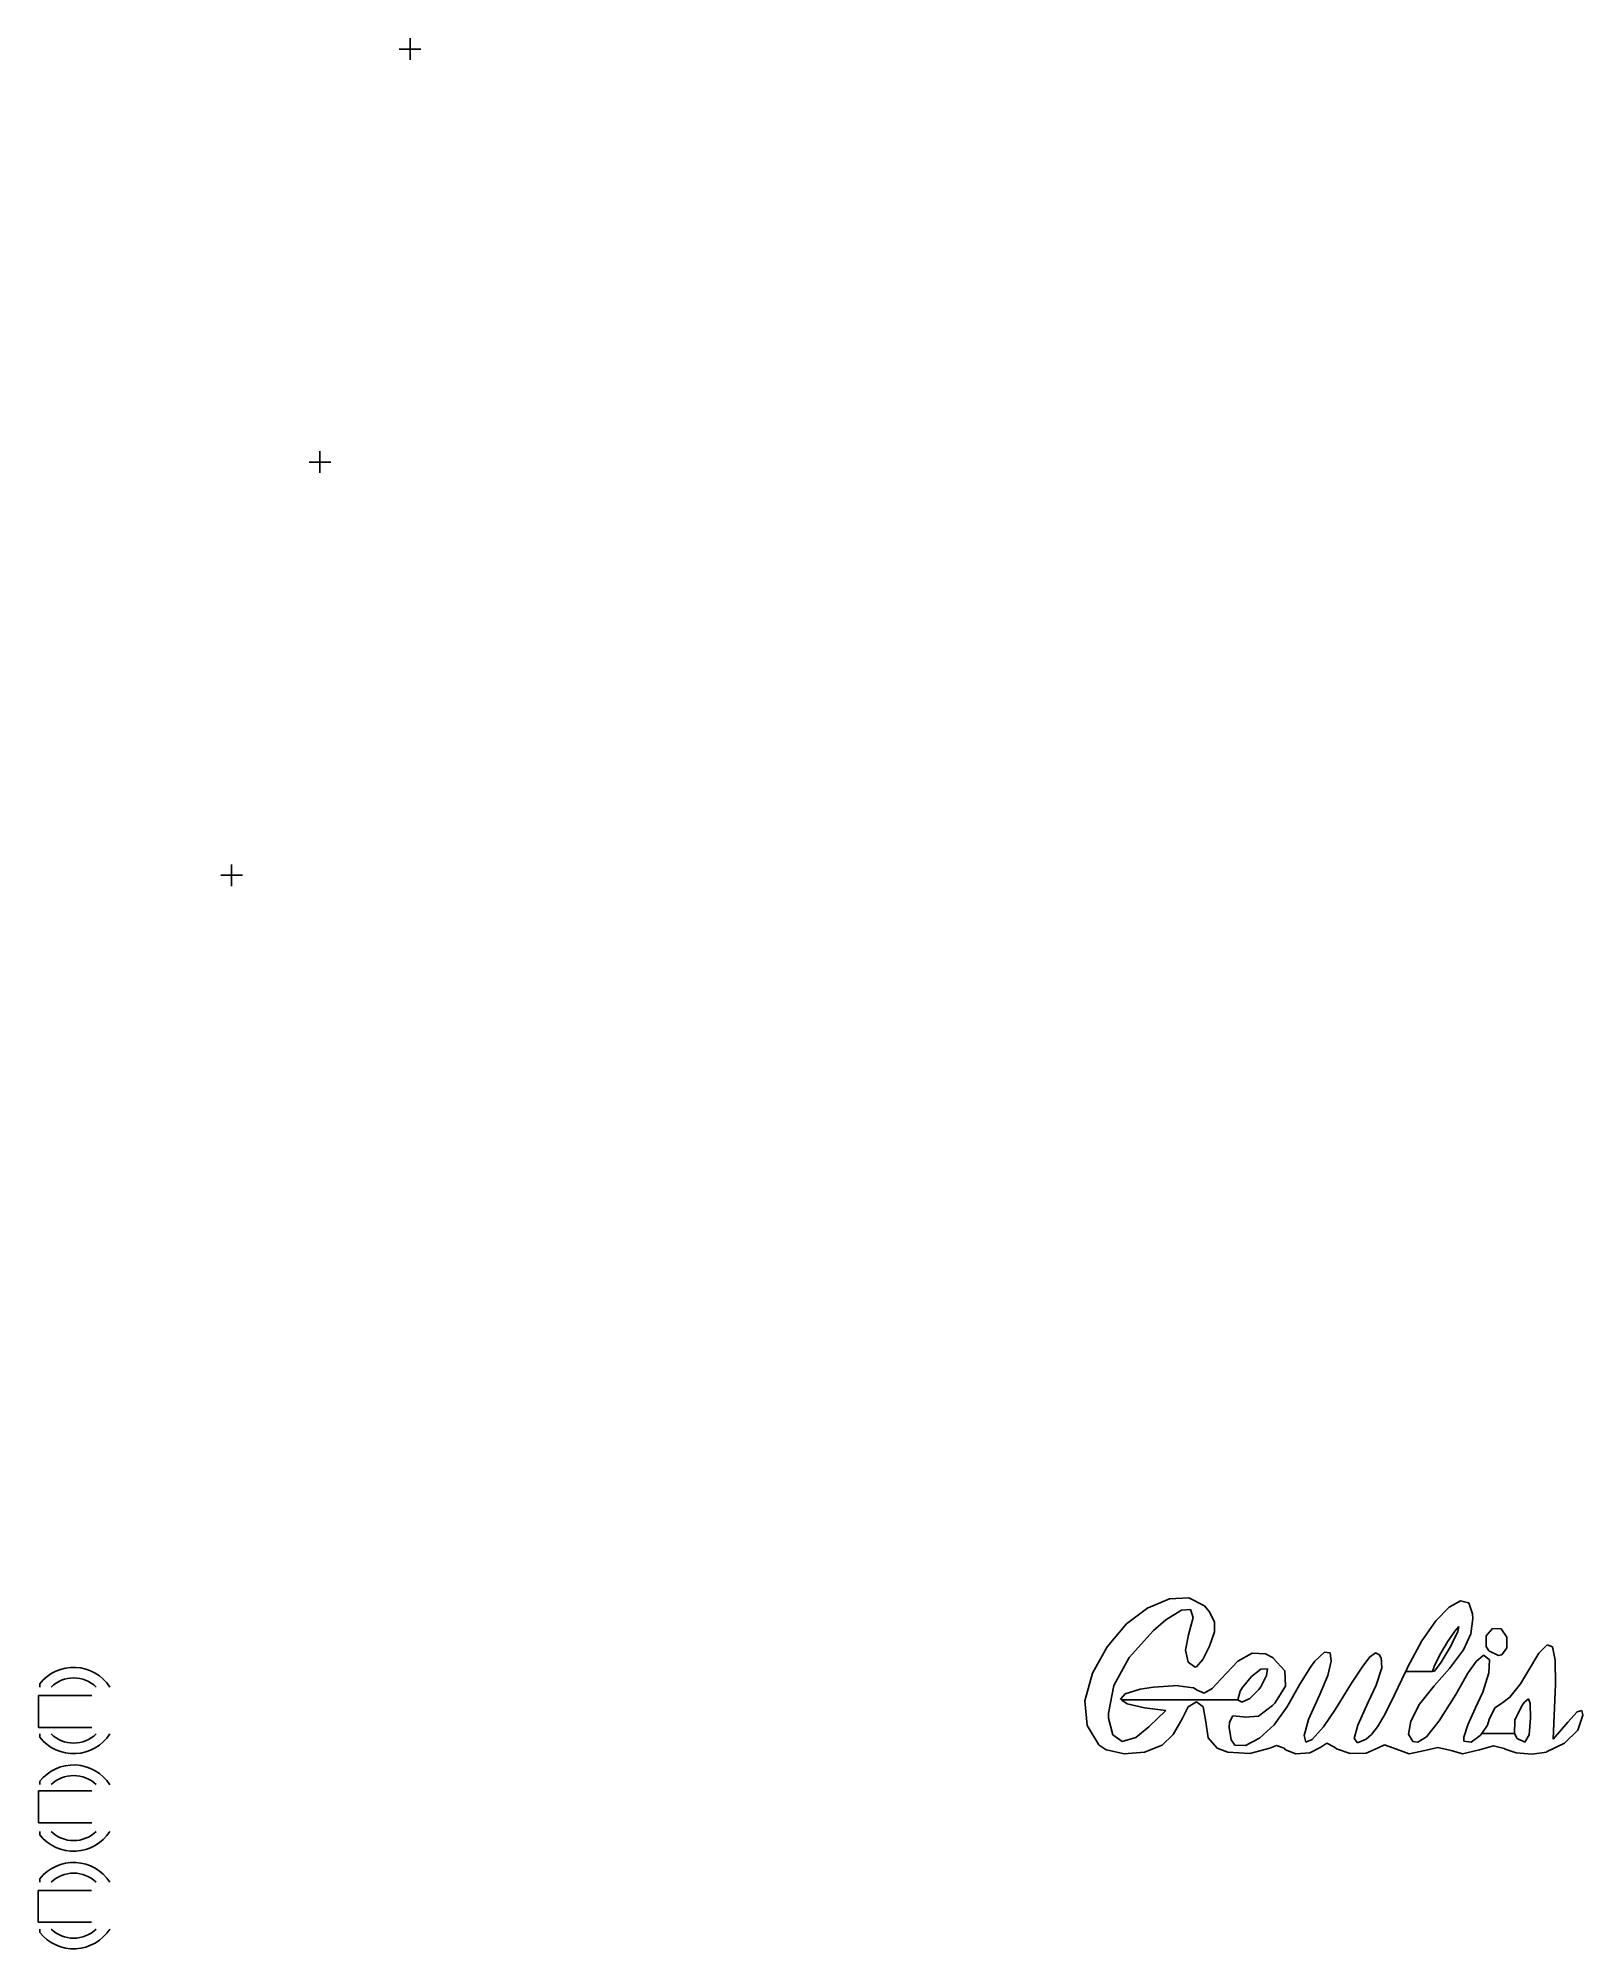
# Model space of a CAD drawing. Extents: x 25 to 198, y 32 to 136.
# Drawn here: x 25.2 to 96.4, y 32 to 120.1 of the extents above.
import ezdxf

# ---------------------------------------------------------------- set-up
doc = ezdxf.new("R2010")
doc.units = 0
doc.layers.add('BLACK', color=7, linetype='CONTINUOUS')

msp = doc.modelspace()

# ---------------------------------------------------------------- linework, layer by layer
at = {"layer": 'BLACK', "linetype": 'CONTINUOUS'}
for p, q in [((42.3265, 119.087), (42.3265, 120.087)), ((41.8265, 119.587), (42.8265, 119.587)), ((37.6665, 100.537), (38.6665, 100.537)), ((38.1665, 100.037), (38.1665, 101.037)), ((34.0965, 80.9874), (34.0965, 81.9874)), ((33.5965, 81.4874), (34.5965, 81.4874)), ((75.3614, 46.9547), (76.3466, 47.7049)), ((76.3466, 47.7049), (76.3472, 47.7052)), ((76.3472, 47.7052), (76.3477, 47.7056)), ((76.3477, 47.7056), (77.3309, 48.1165)), ((77.8857, 47.5859), (77.1734, 47.139)), ((77.3309, 48.1165), (77.3318, 48.1167)), ((77.3318, 48.1167), (77.3326, 48.1169)), ((77.3326, 48.1169), (78.2264, 48.1579)), ((78.3071, 47.6189), (77.8857, 47.5859)), ((78.2264, 48.1579), (78.2267, 48.1578)), ((78.2267, 48.1578), (78.2269, 48.1579)), ((78.2269, 48.1579), (78.2276, 48.1577)), ((78.2276, 48.1577), (78.2283, 48.1576)), ((78.2283, 48.1576), (78.2285, 48.1574)), ((78.2285, 48.1574), (78.2288, 48.1574)), ((78.2288, 48.1574), (78.9456, 47.7979)), ((78.4252, 47.2456), (78.3071, 47.6189)), ((78.9456, 47.7979), (78.9456, 47.7978)), ((78.9456, 47.7978), (78.9457, 47.7978)), ((78.9457, 47.7978), (78.9464, 47.7972)), ((78.9464, 47.7972), (78.9471, 47.7967)), ((78.9471, 47.7967), (78.9472, 47.7966)), ((78.9472, 47.7966), (78.9472, 47.7966)), ((78.9472, 47.7966), (79.1634, 47.5359)), ((89.6195, 47.1048), (90.2294, 47.7349)), ((90.2294, 47.7349), (90.23, 47.7353)), ((90.23, 47.7353), (90.2306, 47.7358)), ((90.2306, 47.7358), (90.7489, 48.0241)), ((90.7489, 48.0241), (90.7497, 48.0244)), ((90.7497, 48.0244), (90.7506, 48.0247)), ((90.7506, 48.0247), (90.7507, 48.0247)), ((90.7507, 48.0247), (90.7508, 48.0247)), ((90.7508, 48.0247), (90.7517, 48.0247)), ((90.7517, 48.0247), (90.7525, 48.0246)), ((90.7525, 48.0246), (91.128, 47.9326)), ((91.128, 47.9326), (91.1284, 47.9324)), ((91.1284, 47.9324), (91.1289, 47.9323)), ((91.1289, 47.9323), (91.1293, 47.932)), ((91.1293, 47.932), (91.1297, 47.9318)), ((91.1297, 47.9318), (91.1301, 47.9314)), ((91.1301, 47.9314), (91.1305, 47.9311)), ((91.1305, 47.9311), (91.1307, 47.9307)), ((91.1307, 47.9307), (91.1311, 47.9304)), ((91.1311, 47.9304), (91.1312, 47.9299)), ((91.1312, 47.9299), (91.1315, 47.9295)), ((91.1315, 47.9295), (91.3126, 47.4186)), ((74.4609, 45.8949), (75.3606, 46.9539)), ((75.3606, 46.9539), (75.3611, 46.9543)), ((75.3611, 46.9543), (75.3614, 46.9547)), ((77.1734, 47.139), (76.5965, 46.6531)), ((78.2185, 46.4591), (78.4252, 47.2456)), ((79.1634, 47.5359), (79.1637, 47.5354)), ((79.1637, 47.5354), (79.164, 47.535)), ((79.164, 47.535), (79.4185, 47.0497)), ((79.4185, 47.0497), (79.4186, 47.0495)), ((79.4186, 47.0495), (79.4187, 47.0493)), ((79.4187, 47.0493), (79.4189, 47.0486)), ((79.4189, 47.0486), (79.4191, 47.0478)), ((79.4191, 47.0478), (79.419, 47.0476)), ((79.419, 47.0476), (79.4191, 47.0474)), ((79.4191, 47.0474), (79.4207, 46.5881)), ((88.9691, 46.1708), (89.619, 47.1042)), ((89.619, 47.1042), (89.6193, 47.1044)), ((89.6193, 47.1044), (89.6195, 47.1048)), ((90.6808, 46.8307), (90.49, 46.6284)), ((90.6353, 46.6109), (90.6808, 46.8307)), ((91.3218, 47.206), (91.2245, 46.4995)), ((91.3126, 47.4186), (91.3127, 47.4178)), ((91.3127, 47.4178), (91.3129, 47.4171)), ((91.3129, 47.4171), (91.3218, 47.2069)), ((91.3218, 47.2069), (91.3218, 47.2064)), ((91.3218, 47.2064), (91.3218, 47.206)), ((91.9394, 46.4106), (92.2227, 46.7396)), ((92.2227, 46.7396), (92.2229, 46.7398)), ((92.2229, 46.7398), (92.2231, 46.74)), ((92.2231, 46.74), (92.2237, 46.7404)), ((92.2237, 46.7404), (92.2242, 46.7408)), ((92.2242, 46.7408), (92.2245, 46.7409)), ((92.2245, 46.7409), (92.2248, 46.741)), ((92.2248, 46.741), (92.2254, 46.7411)), ((92.2254, 46.7411), (92.2261, 46.7413)), ((92.2261, 46.7413), (92.2264, 46.7413)), ((92.2264, 46.7413), (92.2267, 46.7413)), ((92.2267, 46.7413), (92.6294, 46.7254)), ((92.6294, 46.7254), (92.6297, 46.7253)), ((92.6297, 46.7253), (92.63, 46.7253)), ((92.63, 46.7253), (92.6307, 46.7251)), ((92.6307, 46.7251), (92.6313, 46.7249)), ((92.6313, 46.7249), (92.6316, 46.7247)), ((92.6316, 46.7247), (92.6319, 46.7246)), ((92.6319, 46.7246), (92.633, 46.7239)), ((92.633, 46.7239), (92.6331, 46.7239)), ((92.6331, 46.7239), (92.6331, 46.7238)), ((92.6331, 46.7238), (92.6338, 46.7232)), ((92.6338, 46.7232), (92.6344, 46.7226)), ((92.6344, 46.7226), (92.6345, 46.7225)), ((92.6345, 46.7225), (92.6345, 46.7225)), ((92.6345, 46.7225), (92.8899, 46.3456)), ((73.7848, 44.6831), (74.4603, 45.8941)), ((74.4603, 45.8941), (74.4607, 45.8945)), ((74.4607, 45.8945), (74.4609, 45.8949)), ((76.5965, 46.6531), (75.4737, 45.4083)), ((78.0806, 45.7428), (78.2136, 46.4459)), ((78.2136, 46.4459), (78.2138, 46.4463)), ((78.2138, 46.4467), (78.2185, 46.4591)), ((78.2138, 46.4463), (78.2138, 46.4467)), ((79.1838, 45.9262), (78.8689, 45.3125)), ((79.1839, 45.9265), (79.1838, 45.9262)), ((79.1841, 45.9268), (79.1839, 45.9265)), ((79.4204, 46.5864), (79.1841, 45.9268)), ((79.4206, 46.5872), (79.4204, 46.5864)), ((79.4207, 46.5881), (79.4206, 46.5872)), ((88.3302, 44.9723), (88.9688, 46.1703)), ((88.9688, 46.1703), (88.969, 46.1705)), ((88.969, 46.1705), (88.9691, 46.1708)), ((90.1608, 46.1298), (89.8065, 45.5239)), ((89.8678, 45.1974), (90.3175, 45.9671)), ((90.49, 46.6284), (90.1608, 46.1298)), ((90.3175, 45.9671), (90.3932, 46.106)), ((90.3932, 46.106), (90.6353, 46.6109)), ((91.224, 46.4981), (90.8885, 45.7683)), ((91.2242, 46.4989), (91.224, 46.4981)), ((91.2245, 46.4995), (91.2242, 46.4989)), ((91.9364, 45.9211), (91.9382, 46.4074)), ((91.9365, 45.9207), (91.9364, 45.9211)), ((91.9364, 45.9203), (91.9365, 45.9207)), ((91.9366, 45.9198), (91.9364, 45.9203)), ((91.9367, 45.9192), (91.9366, 45.9198)), ((91.937, 45.9189), (91.9367, 45.9192)), ((91.9372, 45.9184), (91.937, 45.9189)), ((92.0657, 45.7165), (91.9372, 45.9184)), ((91.9382, 46.4074), (91.9384, 46.4082)), ((91.9384, 46.4082), (91.9385, 46.4089)), ((91.9385, 46.4089), (91.9386, 46.4091)), ((91.9386, 46.4093), (91.9391, 46.41)), ((91.9386, 46.4091), (91.9386, 46.4093)), ((91.9391, 46.41), (91.9394, 46.4106)), ((92.8896, 45.8612), (92.6582, 45.5324)), ((92.8898, 45.8617), (92.8896, 45.8612)), ((92.8901, 45.8622), (92.8898, 45.8617)), ((92.8899, 46.3456), (92.8901, 46.3452)), ((92.8901, 46.3452), (92.8904, 46.3447)), ((92.8902, 45.8626), (92.8901, 45.8622)), ((92.8904, 45.863), (92.8902, 45.8626)), ((92.8904, 46.3447), (92.8905, 46.3443)), ((92.8905, 45.8641), (92.8904, 45.8635)), ((92.8904, 45.8635), (92.8904, 45.863)), ((92.8905, 46.3443), (92.8907, 46.3438)), ((92.8908, 46.3428), (92.8905, 45.8641)), ((92.8907, 46.3438), (92.8907, 46.3433)), ((92.8907, 46.3433), (92.8908, 46.3428)), ((94.3683, 45.6049), (94.7461, 45.998)), ((94.7461, 45.998), (94.7462, 45.9981)), ((94.7461, 45.998), (94.7461, 45.998)), ((94.7462, 45.9981), (94.7469, 45.9986)), ((94.7469, 45.9986), (94.7477, 45.9991)), ((94.7477, 45.9991), (94.7477, 45.9991)), ((94.7477, 45.9991), (94.7478, 45.9991)), ((94.7478, 45.9991), (94.7487, 45.9993)), ((94.7487, 45.9993), (94.7496, 45.9995)), ((94.7496, 45.9995), (94.7497, 45.9995)), ((94.7497, 45.9995), (94.7497, 45.9995)), ((94.7497, 45.9995), (94.7506, 45.9993)), ((94.7506, 45.9993), (94.7515, 45.9992)), ((94.7515, 45.9992), (94.7516, 45.9991)), ((94.7516, 45.9991), (94.7516, 45.9991)), ((94.7516, 45.9991), (94.9931, 45.8974)), ((94.9931, 45.8974), (94.9935, 45.8971)), ((94.9935, 45.8971), (94.994, 45.8969)), ((94.994, 45.8969), (94.9943, 45.8965)), ((94.9943, 45.8965), (94.9948, 45.8963)), ((94.9948, 45.8963), (94.995, 45.8959)), ((94.995, 45.8959), (94.9954, 45.8955)), ((94.9954, 45.8955), (94.9956, 45.8951)), ((94.9956, 45.8951), (94.9958, 45.8946)), ((94.9958, 45.8946), (94.9959, 45.8942)), ((94.9959, 45.8942), (94.9961, 45.8937)), ((94.9961, 45.8937), (95.1155, 45.2871)), ((75.4737, 45.4083), (74.7665, 44.1102)), ((78.0806, 45.7419), (78.0806, 45.7428)), ((78.0806, 45.7409), (78.0806, 45.7419)), ((78.1949, 45.1894), (78.0806, 45.7409)), ((78.1952, 45.1886), (78.1949, 45.1894)), ((78.1956, 45.1877), (78.1952, 45.1886)), ((78.1956, 45.1876), (78.1956, 45.1877)), ((78.1956, 45.1877), (78.1956, 45.1877)), ((78.1963, 45.187), (78.1956, 45.1876)), ((78.1969, 45.1863), (78.1963, 45.187)), ((78.5226, 44.9632), (78.1969, 45.1863)), ((78.5229, 44.9631), (78.5226, 44.9632)), ((78.5231, 44.9629), (78.5229, 44.9631)), ((78.5238, 44.9627), (78.5231, 44.9629)), ((78.5244, 44.9625), (78.5238, 44.9627)), ((78.5247, 44.9625), (78.5244, 44.9625)), ((78.525, 44.9624), (78.5247, 44.9625)), ((78.5256, 44.9625), (78.525, 44.9624)), ((78.5263, 44.9625), (78.5256, 44.9625)), ((78.5266, 44.9626), (78.5263, 44.9625)), ((78.5269, 44.9626), (78.5266, 44.9626)), ((78.5829, 44.9805), (78.5269, 44.9626)), ((78.5832, 44.9807), (78.5829, 44.9805)), ((78.5836, 44.9808), (78.5832, 44.9807)), ((78.584, 44.9812), (78.5836, 44.9808)), ((78.5846, 44.9814), (78.584, 44.9812)), ((78.5848, 44.9818), (78.5846, 44.9814)), ((78.5851, 44.982), (78.5848, 44.9818)), ((78.8682, 45.3115), (78.5851, 44.982)), ((78.8685, 45.312), (78.8682, 45.3115)), ((78.8689, 45.3125), (78.8685, 45.312)), ((79.7055, 44.4144), (80.494, 45.2333)), ((80.494, 45.2333), (80.4946, 45.2337)), ((80.4946, 45.2337), (80.4951, 45.2342)), ((80.4951, 45.2342), (81.1474, 45.6065)), ((81.1474, 45.6065), (81.1478, 45.6067)), ((81.1478, 45.6067), (81.1483, 45.6069)), ((81.1483, 45.6069), (81.1488, 45.607)), ((81.1488, 45.607), (81.1493, 45.6072)), ((81.1493, 45.6072), (81.1497, 45.6071)), ((81.1497, 45.6071), (81.1502, 45.6072)), ((81.1502, 45.6072), (81.7581, 45.5702)), ((81.7581, 45.5702), (81.7582, 45.5702)), ((81.7582, 45.5702), (81.7582, 45.5702)), ((81.7582, 45.5702), (81.7591, 45.57)), ((81.7591, 45.57), (81.76, 45.5697)), ((81.76, 45.5697), (81.76, 45.5697)), ((81.76, 45.5697), (81.7601, 45.5697)), ((81.7601, 45.5697), (82.1129, 45.3857)), ((82.1129, 45.3857), (82.1135, 45.3852)), ((82.1135, 45.3852), (82.1142, 45.3846)), ((82.1142, 45.3846), (82.656, 44.7949)), ((83.3454, 44.1847), (83.8432, 44.9673)), ((83.8432, 44.9673), (83.8433, 44.9675)), ((83.8433, 44.9675), (83.8434, 44.9676)), ((83.8434, 44.9676), (84.0459, 45.2403)), ((84.0459, 45.2403), (84.0463, 45.2406)), ((84.0463, 45.2406), (84.0465, 45.2409)), ((84.0465, 45.2409), (84.4833, 45.6479)), ((84.4833, 45.6479), (84.4834, 45.648)), ((84.4834, 45.648), (84.4835, 45.6481)), ((84.4835, 45.6481), (84.4843, 45.6485)), ((84.4843, 45.6485), (84.4849, 45.6489)), ((84.4849, 45.6489), (84.4851, 45.6489)), ((84.4851, 45.6489), (84.4852, 45.649)), ((84.4852, 45.649), (84.486, 45.6491)), ((84.486, 45.6491), (84.4869, 45.6492)), ((84.4869, 45.6492), (84.487, 45.6492)), ((84.487, 45.6492), (84.4872, 45.6492)), ((84.4872, 45.6492), (84.7364, 45.6253)), ((84.7932, 45.2378), (84.6393, 44.5722)), ((84.7364, 45.6253), (84.7368, 45.6252)), ((84.7368, 45.6252), (84.7372, 45.6251)), ((84.7372, 45.6251), (84.7377, 45.6249)), ((84.7377, 45.6249), (84.7383, 45.6247)), ((84.7383, 45.6247), (84.7386, 45.6245)), ((84.7386, 45.6245), (84.7389, 45.6243)), ((84.7389, 45.6243), (84.7393, 45.6238)), ((84.7393, 45.6238), (84.7398, 45.6235)), ((84.7398, 45.6235), (84.74, 45.6231)), ((84.74, 45.6231), (84.7402, 45.6228)), ((84.7402, 45.6228), (84.7404, 45.6223)), ((84.7404, 45.6223), (84.7407, 45.6218)), ((84.7407, 45.6218), (84.7407, 45.6214)), ((84.7407, 45.6214), (84.7409, 45.621)), ((84.7409, 45.621), (84.7932, 45.2396)), ((84.7932, 45.2396), (84.7932, 45.2387)), ((84.7932, 45.2387), (84.7932, 45.2378)), ((85.7306, 44.2248), (86.2484, 45.0148)), ((86.2484, 45.0148), (86.2486, 45.015)), ((86.2486, 45.015), (86.2487, 45.0152)), ((86.2487, 45.0152), (86.5974, 45.4602)), ((86.5974, 45.4602), (86.598, 45.4607)), ((86.598, 45.4607), (86.5985, 45.4612)), ((86.5985, 45.4612), (86.829, 45.6193)), ((86.829, 45.6193), (86.8295, 45.6196)), ((86.8295, 45.6196), (86.83, 45.6199)), ((86.83, 45.6199), (86.8304, 45.6199)), ((86.8304, 45.6199), (86.8308, 45.6201)), ((86.8308, 45.6201), (86.8314, 45.6201)), ((86.8314, 45.6201), (86.8319, 45.6202)), ((86.8319, 45.6202), (86.8323, 45.6201)), ((86.8323, 45.6201), (86.8327, 45.6201)), ((86.8327, 45.6201), (86.8333, 45.6199)), ((86.8333, 45.6199), (86.8338, 45.6198)), ((86.8338, 45.6198), (86.997, 45.549)), ((86.997, 45.549), (86.9973, 45.5487)), ((86.9973, 45.5487), (86.9978, 45.5486)), ((86.9978, 45.5486), (86.9981, 45.5482)), ((86.9981, 45.5482), (86.9986, 45.5479)), ((86.9986, 45.5479), (86.9988, 45.5475)), ((86.9988, 45.5475), (86.9991, 45.5472)), ((86.9991, 45.5472), (87.089, 45.4134)), ((87.089, 45.4134), (87.0891, 45.4131)), ((87.0891, 45.4131), (87.0893, 45.4129)), ((87.0893, 45.4129), (87.0895, 45.4122)), ((87.0895, 45.4122), (87.0898, 45.4116)), ((87.0898, 45.4116), (87.0898, 45.4113)), ((87.0898, 45.4113), (87.0898, 45.411)), ((87.0898, 45.411), (87.1294, 44.9361)), ((88.2284, 44.7576), (88.3301, 44.9721)), ((88.3301, 44.9722), (88.3302, 44.9723)), ((88.3301, 44.9721), (88.3301, 44.9722)), ((89.5364, 44.9958), (89.4567, 44.7576)), ((89.8065, 45.5239), (89.5364, 44.9958)), ((89.5625, 44.7723), (89.8678, 45.1974)), ((90.888, 45.7674), (90.249, 44.9004)), ((90.8882, 45.7679), (90.888, 45.7674)), ((90.8885, 45.7683), (90.8882, 45.7679)), ((91.0997, 44.6783), (91.4756, 45.2299)), ((91.4756, 45.2299), (91.4761, 45.2304)), ((91.4761, 45.2304), (91.4765, 45.231)), ((91.4765, 45.231), (91.8013, 45.5006)), ((91.8013, 45.5006), (91.8016, 45.5008)), ((91.8016, 45.5008), (91.8019, 45.5011)), ((91.8019, 45.5011), (91.8024, 45.5013)), ((91.8024, 45.5013), (91.803, 45.5016)), ((91.803, 45.5016), (91.8033, 45.5016)), ((91.8033, 45.5016), (91.8037, 45.5017)), ((91.8037, 45.5017), (91.8384, 45.507)), ((91.8384, 45.507), (91.8386, 45.507)), ((91.8386, 45.507), (91.8388, 45.5071)), ((91.8388, 45.5071), (91.8396, 45.507)), ((91.8396, 45.507), (91.8403, 45.507)), ((91.8403, 45.507), (91.8405, 45.5069)), ((91.8405, 45.5069), (91.8407, 45.5069)), ((91.8407, 45.5069), (91.8414, 45.5065)), ((91.8414, 45.5065), (91.8421, 45.5061)), ((91.8421, 45.5061), (91.8422, 45.506)), ((91.8422, 45.506), (91.8424, 45.5059)), ((91.8424, 45.5059), (92.0909, 45.2928)), ((92.066, 45.7162), (92.0657, 45.7165)), ((92.0662, 45.7158), (92.066, 45.7162)), ((92.0666, 45.7155), (92.0662, 45.7158)), ((92.067, 45.7151), (92.0666, 45.7155)), ((92.0674, 45.7149), (92.067, 45.7151)), ((92.0677, 45.7147), (92.0674, 45.7149)), ((92.5094, 45.4976), (92.0677, 45.7147)), ((92.0927, 45.2888), (92.0683, 44.7008)), ((92.0909, 45.2928), (92.0911, 45.2925)), ((92.0911, 45.2925), (92.0913, 45.2923)), ((92.0913, 45.2923), (92.0917, 45.2918)), ((92.0917, 45.2918), (92.0921, 45.2912)), ((92.0921, 45.2912), (92.0922, 45.2909)), ((92.0922, 45.2909), (92.0924, 45.2907)), ((92.0924, 45.2907), (92.0925, 45.29)), ((92.0925, 45.29), (92.0927, 45.2893)), ((92.0927, 45.2893), (92.0926, 45.289)), ((92.0926, 45.289), (92.0927, 45.2888)), ((92.5101, 45.4974), (92.5094, 45.4976)), ((92.5108, 45.4972), (92.5101, 45.4974)), ((92.511, 45.4972), (92.5108, 45.4972)), ((92.5113, 45.4971), (92.511, 45.4972)), ((92.512, 45.4972), (92.5113, 45.4971)), ((92.5127, 45.4972), (92.512, 45.4972)), ((92.6553, 45.5305), (92.5127, 45.4972)), ((92.656, 45.5308), (92.6553, 45.5305)), ((92.6568, 45.5311), (92.656, 45.5308)), ((92.6569, 45.5312), (92.6568, 45.5311)), ((92.657, 45.5313), (92.6569, 45.5312)), ((92.6576, 45.5319), (92.657, 45.5313)), ((92.6582, 45.5324), (92.6576, 45.5319)), ((93.8395, 44.726), (94.3676, 45.604)), ((94.3676, 45.604), (94.368, 45.6044)), ((94.368, 45.6044), (94.3683, 45.6049)), ((95.1155, 45.2871), (95.1155, 45.2867)), ((95.1155, 45.2867), (95.1156, 45.2862)), ((95.1156, 45.2862), (95.127, 44.1649)), ((25.2536, 44.2004), (25.2536, 44.0444)), ((73.4386, 43.4057), (73.7844, 44.682)), ((73.7844, 44.682), (73.7846, 44.6825)), ((73.7846, 44.6825), (73.7848, 44.6831)), ((74.7665, 44.1102), (74.5199, 42.8476)), ((76.6051, 44.0359), (77.742, 44.1091)), ((77.742, 44.1091), (77.7425, 44.109)), ((77.7425, 44.109), (77.743, 44.109)), ((77.743, 44.109), (78.4364, 44.0057)), ((79.2987, 43.9735), (79.7054, 44.4143)), ((79.7054, 44.4143), (79.7055, 44.4144)), ((79.7055, 44.4144), (79.7055, 44.4144)), ((81.1186, 44.5288), (80.6957, 44.0092)), ((81.5566, 44.8654), (81.1186, 44.5288)), ((81.4571, 43.9335), (81.5442, 44.0574)), ((81.5442, 44.0574), (81.8173, 44.5809)), ((81.851, 44.8898), (81.5566, 44.8654)), ((81.8173, 44.5809), (81.8517, 44.8891)), ((81.8517, 44.8891), (81.851, 44.8898)), ((82.6833, 44.0877), (82.1954, 43.3059)), ((82.656, 44.7949), (82.6564, 44.7942)), ((82.6564, 44.7942), (82.6569, 44.7936)), ((82.6569, 44.7936), (82.6569, 44.7934)), ((82.6569, 44.7934), (82.657, 44.7932)), ((82.657, 44.7932), (82.6572, 44.7924)), ((82.6572, 44.7924), (82.6573, 44.7917)), ((82.6573, 44.7917), (82.6841, 44.0905)), ((82.6835, 44.0882), (82.6833, 44.0877)), ((82.6838, 44.0886), (82.6835, 44.0882)), ((82.684, 44.0895), (82.6838, 44.0891)), ((82.6838, 44.0891), (82.6838, 44.0886)), ((82.6841, 44.0905), (82.684, 44.09)), ((82.684, 44.09), (82.684, 44.0895)), ((82.8609, 43.3074), (83.3452, 44.1844)), ((83.3452, 44.1844), (83.3453, 44.1845)), ((83.3453, 44.1845), (83.3454, 44.1847)), ((84.6391, 44.5714), (84.2697, 43.695)), ((84.6392, 44.5718), (84.6391, 44.5714)), ((84.6393, 44.5722), (84.6392, 44.5718)), ((84.9927, 43.0316), (85.7305, 44.2247)), ((85.7305, 44.2247), (85.7306, 44.2248)), ((85.7305, 44.2247), (85.7305, 44.2247)), ((86.8685, 44.1301), (86.4996, 43.3429)), ((86.8686, 44.1304), (86.8685, 44.1301)), ((86.8688, 44.1307), (86.8686, 44.1304)), ((87.1291, 44.9342), (86.8688, 44.1307)), ((87.1292, 44.9342), (87.1291, 44.9342)), ((87.1291, 44.9342), (87.1291, 44.9342)), ((87.1293, 44.9351), (87.1292, 44.9342)), ((87.1294, 44.9361), (87.1293, 44.9351)), ((87.1294, 44.9361), (87.1294, 44.9361)), ((87.1294, 44.9361), (87.1294, 44.9361)), ((87.7181, 43.6807), (88.2266, 44.7537)), ((88.2266, 44.7537), (88.2284, 44.7576)), ((88.2266, 44.7537), (88.2266, 44.7537)), ((88.2284, 44.7576), (89.4567, 44.7576)), ((89.4567, 44.7576), (88.2284, 44.7576)), ((89.5454, 44.1067), (88.8703, 43.2524)), ((89.4567, 44.7576), (89.5625, 44.7723)), ((90.2487, 44.9), (89.5454, 44.1067)), ((90.2489, 44.9002), (90.2487, 44.9)), ((90.249, 44.9004), (90.2489, 44.9002)), ((90.5447, 43.7008), (91.0995, 44.6779)), ((91.0995, 44.6779), (91.0997, 44.6781)), ((91.0997, 44.6781), (91.0997, 44.6783)), ((92.0681, 44.6995), (91.7838, 43.8138)), ((92.0682, 44.7001), (92.0681, 44.6995)), ((92.0683, 44.7008), (92.0682, 44.7001)), ((93.0326, 43.5806), (93.5193, 44.1994)), ((93.5193, 44.1994), (93.8395, 44.726)), ((95.127, 44.1647), (95.1157, 43.8309)), ((95.127, 44.1649), (95.1269, 44.1648)), ((95.1269, 44.1648), (95.127, 44.1647)), ((27.6515, 43.6574), (25.1915, 43.6574)), ((25.1915, 43.6574), (25.1915, 42.1874)), ((73.4384, 43.4039), (73.4385, 43.4048)), ((73.5373, 42.2814), (73.4384, 43.4039)), ((73.4385, 43.4048), (73.4386, 43.4057)), ((75.0863, 43.4956), (75.0864, 43.4964)), ((75.0863, 43.4955), (75.0863, 43.4956)), ((75.0863, 43.4953), (75.0863, 43.4955)), ((75.0866, 43.4945), (75.0863, 43.4953)), ((75.0864, 43.4964), (75.0865, 43.4972)), ((75.0865, 43.4974), (75.0866, 43.4976)), ((75.0865, 43.4972), (75.0865, 43.4974)), ((75.0866, 43.4976), (75.087, 43.4983)), ((75.0868, 43.4937), (75.0866, 43.4945)), ((75.0869, 43.4936), (75.0868, 43.4937)), ((75.087, 43.4934), (75.0869, 43.4936)), ((75.087, 43.4983), (75.0873, 43.499)), ((75.0875, 43.4928), (75.087, 43.4934)), ((75.0873, 43.499), (75.0875, 43.4991)), ((75.0875, 43.4992), (75.2925, 43.7322)), ((75.0875, 43.4991), (75.0875, 43.4992)), ((75.088, 43.4922), (75.0875, 43.4928)), ((75.0881, 43.4921), (75.088, 43.4922)), ((75.0882, 43.492), (75.0881, 43.4921)), ((75.1388, 43.4532), (75.0882, 43.492)), ((75.1472, 43.4468), (75.1388, 43.4532)), ((75.1388, 43.4532), (80.4954, 43.4532)), ((80.4954, 43.4532), (75.1388, 43.4532)), ((75.3792, 43.2689), (75.1472, 43.4468)), ((75.1472, 43.4468), (75.1472, 43.4468)), ((75.2925, 43.7322), (75.2928, 43.7325)), ((75.2928, 43.7325), (75.293, 43.7328)), ((75.293, 43.7328), (75.2935, 43.7331)), ((75.2935, 43.7331), (75.294, 43.7334)), ((75.294, 43.7334), (75.2944, 43.7335)), ((75.2944, 43.7335), (75.2948, 43.7337)), ((75.2948, 43.7337), (75.9793, 43.9404)), ((75.3793, 43.2688), (75.3792, 43.2689)), ((75.3794, 43.2687), (75.3793, 43.2688)), ((75.3802, 43.2684), (75.3794, 43.2687)), ((75.381, 43.268), (75.3802, 43.2684)), ((75.3811, 43.268), (75.381, 43.268)), ((75.3812, 43.268), (75.3811, 43.268)), ((76.1843, 43.0909), (75.3812, 43.268)), ((75.9793, 43.9404), (75.9797, 43.9404)), ((75.9797, 43.9404), (75.98, 43.9406)), ((75.98, 43.9406), (76.6047, 44.0358)), ((76.6047, 44.0358), (76.6049, 44.0358)), ((76.6049, 44.0358), (76.6051, 44.0359)), ((78.5796, 43.3667), (78.2031, 43.1308)), ((78.4364, 44.0057), (78.4372, 44.0054)), ((78.4372, 44.0054), (78.4381, 44.0051)), ((78.4381, 44.0051), (78.6198, 43.9017)), ((78.8853, 43.1327), (78.5796, 43.3667)), ((78.6198, 43.9017), (78.9362, 43.7692)), ((78.9362, 43.7692), (79.2987, 43.9735)), ((80.6028, 43.8511), (80.4954, 43.4532)), ((80.4954, 43.4532), (80.6806, 43.3527)), ((80.6957, 44.0092), (80.6028, 43.8511)), ((80.6806, 43.3527), (81.0429, 43.52)), ((81.0429, 43.52), (81.4571, 43.9335)), ((82.0822, 43.1877), (81.4455, 42.7097)), ((82.0824, 43.188), (82.0822, 43.1877)), ((82.0828, 43.1883), (82.0824, 43.188)), ((82.1948, 43.3051), (82.0828, 43.1883)), ((82.1951, 43.3055), (82.1948, 43.3051)), ((82.1954, 43.3059), (82.1951, 43.3055)), ((82.7554, 43.1125), (82.8609, 43.3074)), ((82.8609, 43.3074), (82.8609, 43.3074)), ((82.8609, 43.3074), (82.8609, 43.3074)), ((84.2543, 43.6643), (83.7526, 42.544)), ((84.2696, 43.6947), (84.2543, 43.6643)), ((84.2697, 43.6948), (84.2696, 43.6947)), ((84.2697, 43.695), (84.2697, 43.6948)), ((86.4996, 43.3429), (86.019, 42.2919)), ((87.2675, 42.7847), (87.7181, 43.6807)), ((88.8703, 43.2524), (88.4643, 42.4795)), ((89.775, 42.4811), (90.5447, 43.7008)), ((91.7836, 43.8133), (91.4371, 43.0582)), ((91.7837, 43.8136), (91.7836, 43.8133)), ((91.7838, 43.8138), (91.7837, 43.8136)), ((92.3324, 43.0862), (92.6437, 43.2879)), ((92.6437, 43.2879), (93.0326, 43.5806)), ((93.6022, 43.2111), (93.2581, 42.5204)), ((93.7058, 43.3444), (93.6022, 43.2111)), ((93.8931, 43.5023), (93.7058, 43.3444)), ((93.97, 43.2899), (93.8931, 43.5023)), ((93.9855, 42.6123), (93.97, 43.2899)), ((95.1157, 43.8309), (95.0294, 41.6396)), ((95.1157, 43.8309), (95.1157, 43.8309)), ((95.1157, 43.8309), (95.1157, 43.8309)), ((74.5199, 42.8476), (74.5294, 42.6121)), ((74.5294, 42.6121), (74.7328, 41.8364)), ((76.1845, 43.0909), (76.1843, 43.0909)), ((76.1847, 43.0908), (76.1845, 43.0909)), ((77.1768, 42.9585), (76.1847, 43.0908)), ((76.3881, 42.2059), (77.1768, 42.9585)), ((77.9188, 42.5762), (77.5075, 41.8596)), ((77.9189, 42.5763), (77.9188, 42.5762)), ((77.919, 42.5764), (77.9189, 42.5763)), ((78.2031, 43.1308), (77.919, 42.5764)), ((79.013, 42.436), (78.8853, 43.1327)), ((79.1218, 41.7029), (79.013, 42.436)), ((80.1019, 42.423), (80.0924, 42.1812)), ((80.26, 42.715), (80.1019, 42.423)), ((80.7416, 42.6693), (80.26, 42.715)), ((80.8302, 42.6496), (80.7416, 42.6693)), ((80.831, 42.6496), (80.8302, 42.6496)), ((80.8318, 42.6495), (80.831, 42.6496)), ((81.443, 42.7087), (80.8318, 42.6495)), ((81.4433, 42.7088), (81.443, 42.7087)), ((81.4437, 42.7088), (81.4433, 42.7088)), ((81.4443, 42.7091), (81.4437, 42.7088)), ((81.4448, 42.7092), (81.4443, 42.7091)), ((81.4451, 42.7095), (81.4448, 42.7092)), ((81.4455, 42.7097), (81.4451, 42.7095)), ((81.4949, 41.6888), (82.1715, 42.3092)), ((82.1715, 42.3092), (82.7554, 43.1125)), ((83.7526, 42.544), (83.5517, 41.8135)), ((84.443, 42.2081), (84.9927, 43.0316)), ((86.9311, 42.2041), (87.2675, 42.7847)), ((88.4643, 42.4795), (88.3532, 41.8791)), ((89.1848, 41.7435), (89.775, 42.4811)), ((91.0913, 42.297), (90.9108, 41.7376)), ((91.4371, 43.0582), (91.0913, 42.297)), ((91.4371, 43.0582), (91.4371, 43.0582)), ((91.9938, 42.2911), (92.07, 42.5539)), ((92.07, 42.5539), (92.0702, 42.5543)), ((92.0702, 42.5543), (92.0703, 42.5547)), ((92.0703, 42.5547), (92.3307, 43.0842)), ((92.3307, 43.0842), (92.3309, 43.0845)), ((92.3309, 43.0845), (92.331, 43.0848)), ((92.331, 43.0848), (92.3315, 43.0853)), ((92.3315, 43.0853), (92.3318, 43.0858)), ((92.3318, 43.0858), (92.3322, 43.086)), ((92.3322, 43.086), (92.3324, 43.0862)), ((93.2581, 42.5204), (93.2404, 41.9003)), ((93.923, 41.8367), (93.9855, 42.6123)), ((95.0294, 41.6396), (95.6969, 42.4306)), ((95.6969, 42.4306), (95.697, 42.4307)), ((95.697, 42.4308), (96.1343, 42.9011)), ((95.697, 42.4307), (95.697, 42.4308)), ((96.1343, 42.9011), (96.1346, 42.9012)), ((96.1346, 42.9012), (96.1348, 42.9015)), ((96.1348, 42.9015), (96.1354, 42.9018)), ((96.1354, 42.9018), (96.1359, 42.9022)), ((96.1359, 42.9022), (96.1362, 42.9023)), ((96.1362, 42.9023), (96.1365, 42.9024)), ((96.1365, 42.9024), (96.3412, 42.967)), ((96.392, 42.7479), (96.1644, 42.0584)), ((96.3412, 42.967), (96.3414, 42.967)), ((96.3414, 42.967), (96.3416, 42.9671)), ((96.3416, 42.9671), (96.3424, 42.9671)), ((96.3424, 42.9671), (96.3431, 42.9672)), ((96.3431, 42.9672), (96.3433, 42.9671)), ((96.3433, 42.9671), (96.3436, 42.9671)), ((96.3436, 42.9671), (96.3443, 42.9668)), ((96.3443, 42.9668), (96.345, 42.9666)), ((96.345, 42.9666), (96.3452, 42.9665)), ((96.3452, 42.9665), (96.3454, 42.9664)), ((96.3454, 42.9664), (96.3459, 42.9659)), ((96.3459, 42.9659), (96.3465, 42.9654)), ((96.3465, 42.9654), (96.3466, 42.9652)), ((96.3466, 42.9652), (96.3468, 42.965)), ((96.3468, 42.965), (96.3471, 42.9643)), ((96.3471, 42.9643), (96.3474, 42.9637)), ((96.3474, 42.9637), (96.3475, 42.9635)), ((96.3475, 42.9635), (96.3476, 42.9632)), ((96.3476, 42.9632), (96.3921, 42.7505)), ((96.3921, 42.7485), (96.392, 42.7482)), ((96.392, 42.7482), (96.392, 42.7479)), ((96.3921, 42.7505), (96.3921, 42.7501)), ((96.3921, 42.7501), (96.3922, 42.7498)), ((96.3922, 42.7498), (96.3921, 42.7492)), ((96.3921, 42.7492), (96.3921, 42.7485)), ((25.1915, 42.1874), (27.6515, 42.1874)), ((25.2536, 41.8844), (25.2536, 41.7284)), ((73.5373, 42.2813), (73.5373, 42.2814)), ((73.5373, 42.2811), (73.5373, 42.2813)), ((73.5376, 42.2803), (73.5373, 42.2811)), ((73.5378, 42.2796), (73.5376, 42.2803)), ((73.5379, 42.2794), (73.5378, 42.2796)), ((73.538, 42.2793), (73.5379, 42.2794)), ((74.0868, 41.374), (73.538, 42.2793)), ((74.7328, 41.8364), (75.1564, 41.5406)), ((75.1564, 41.5406), (75.7805, 41.7262)), ((75.7805, 41.7262), (76.3881, 42.2059)), ((77.5066, 41.8585), (77.0055, 41.3719)), ((77.507, 41.8591), (77.5066, 41.8585)), ((77.5075, 41.8596), (77.507, 41.8591)), ((79.122, 41.7025), (79.1218, 41.7029)), ((79.122, 41.7021), (79.122, 41.7025)), ((79.1223, 41.7016), (79.122, 41.7021)), ((79.1225, 41.7011), (79.1223, 41.7016)), ((79.1228, 41.7008), (79.1225, 41.7011)), ((79.123, 41.7004), (79.1228, 41.7008)), ((79.5313, 41.2303), (79.123, 41.7004)), ((80.0924, 42.1812), (80.187, 41.6167)), ((80.187, 41.6167), (80.3497, 41.3676)), ((80.847, 41.3443), (81.4949, 41.6888)), ((83.5517, 41.8135), (83.6194, 41.5027)), ((83.6194, 41.5027), (83.923, 41.6221)), ((83.923, 41.6221), (84.443, 42.2081)), ((84.59, 41.4551), (84.3145, 41.2735)), ((84.9507, 41.2735), (84.59, 41.4551)), ((86.019, 42.2919), (85.8557, 41.6696)), ((85.8557, 41.6696), (86.0042, 41.4717)), ((86.0042, 41.4717), (86.3987, 41.639)), ((86.3987, 41.639), (86.6583, 41.8514)), ((86.6583, 41.8514), (86.9311, 42.2041)), ((88.3532, 41.8791), (88.5608, 41.5408)), ((88.5608, 41.5408), (88.7818, 41.4969)), ((88.7818, 41.4969), (89.1848, 41.7435)), ((90.9108, 41.7376), (90.9155, 41.5458)), ((90.9155, 41.5458), (91.2524, 41.5108)), ((91.2524, 41.5108), (91.668, 41.8065)), ((91.668, 41.8065), (91.7311, 41.9003)), ((91.7311, 41.9003), (91.7321, 41.9018)), ((91.7311, 41.9003), (93.2404, 41.9003)), ((93.2404, 41.9003), (91.7311, 41.9003)), ((91.7321, 41.9018), (91.9938, 42.2911)), ((93.2404, 41.9003), (93.3702, 41.6736)), ((93.3702, 41.6736), (93.7186, 41.5035)), ((93.7186, 41.5035), (93.923, 41.8367)), ((95.5533, 41.4513), (94.7164, 41.0499)), ((95.5539, 41.4518), (95.5533, 41.4513)), ((95.5546, 41.4523), (95.5539, 41.4518)), ((96.1632, 42.0564), (95.5546, 41.4523)), ((96.1633, 42.0566), (96.1632, 42.0564)), ((96.1635, 42.0567), (96.1633, 42.0566)), ((96.1638, 42.0574), (96.1635, 42.0567)), ((96.1643, 42.0581), (96.1638, 42.0574)), ((96.1644, 42.0584), (96.1643, 42.0582)), ((96.1643, 42.0582), (96.1643, 42.0581)), ((74.0869, 41.3739), (74.0868, 41.374)), ((74.0869, 41.3738), (74.0869, 41.3739)), ((74.0876, 41.3732), (74.0869, 41.3738)), ((74.0881, 41.3726), (74.0876, 41.3732)), ((74.0882, 41.3725), (74.0881, 41.3726)), ((74.0883, 41.3724), (74.0882, 41.3725)), ((74.4252, 41.1516), (74.0883, 41.3724)), ((74.4261, 41.1513), (74.4252, 41.1516)), ((74.4269, 41.1509), (74.4261, 41.1513)), ((75.2473, 40.9725), (74.4269, 41.1509)), ((75.2481, 40.9725), (75.2473, 40.9725)), ((75.2488, 40.9724), (75.2481, 40.9725)), ((76.1823, 41.0456), (75.2488, 40.9724)), ((76.183, 41.0458), (76.1823, 41.0456)), ((76.1837, 41.046), (76.183, 41.0458)), ((77.0039, 41.3709), (76.1837, 41.046)), ((77.0055, 41.3719), (77.0039, 41.3709)), ((77.0055, 41.3719), (77.0055, 41.3719)), ((77.0055, 41.3719), (77.0055, 41.3719)), ((79.5315, 41.2302), (79.5313, 41.2303)), ((79.5317, 41.2299), (79.5315, 41.2302)), ((79.5323, 41.2296), (79.5317, 41.2299)), ((79.5328, 41.2291), (79.5323, 41.2296)), ((79.5331, 41.2291), (79.5328, 41.2291)), ((79.5333, 41.2289), (79.5331, 41.2291)), ((80.0297, 41.0462), (79.5333, 41.2289)), ((80.0304, 41.0461), (80.0297, 41.0462)), ((80.0311, 41.0459), (80.0304, 41.0461)), ((81.0448, 40.9745), (80.0311, 41.0459)), ((80.3497, 41.3676), (80.847, 41.3443)), ((81.0457, 40.9746), (81.0448, 40.9745)), ((81.0465, 40.9747), (81.0457, 40.9746)), ((81.9616, 41.2201), (81.0465, 40.9747)), ((81.9618, 41.2202), (81.9616, 41.2201)), ((81.9621, 41.2203), (81.9618, 41.2202)), ((82.2719, 41.3423), (81.9621, 41.2203)), ((82.624, 41.2207), (82.2719, 41.3423)), ((82.6842, 41.1487), (82.624, 41.2207)), ((82.6845, 41.1485), (82.6842, 41.1487)), ((82.6847, 41.1483), (82.6845, 41.1485)), ((82.6852, 41.1479), (82.6847, 41.1483)), ((82.6857, 41.1475), (82.6852, 41.1479)), ((82.686, 41.1474), (82.6857, 41.1475)), ((82.6863, 41.1472), (82.686, 41.1474)), ((83.1674, 40.9703), (82.6863, 41.1472)), ((83.1675, 40.9703), (83.1674, 40.9703)), ((83.1676, 40.9702), (83.1675, 40.9703)), ((83.1685, 40.9701), (83.1676, 40.9702)), ((83.1694, 40.97), (83.1685, 40.9701)), ((83.1695, 40.97), (83.1694, 40.97)), ((83.1694, 40.97), (83.1694, 40.97)), ((83.8007, 41.0147), (83.1695, 40.97)), ((83.8016, 41.015), (83.8007, 41.0147)), ((83.8007, 41.0147), (83.8007, 41.0147)), ((83.8007, 41.0147), (83.8007, 41.0147)), ((83.8025, 41.0152), (83.8016, 41.015)), ((83.8026, 41.0153), (83.8025, 41.0152)), ((83.8025, 41.0152), (83.8025, 41.0152)), ((84.314, 41.2732), (83.8026, 41.0153)), ((84.3143, 41.2734), (84.314, 41.2732)), ((84.3145, 41.2735), (84.3143, 41.2734)), ((85.0407, 41.1989), (84.9507, 41.2735)), ((85.0415, 41.1984), (85.0407, 41.1989)), ((85.0423, 41.198), (85.0415, 41.1984)), ((85.665, 40.9844), (85.0423, 41.198)), ((85.6659, 40.9842), (85.665, 40.9844)), ((85.6667, 40.9841), (85.6659, 40.9842)), ((86.4022, 40.997), (85.6667, 40.9841)), ((86.4031, 40.9972), (86.4022, 40.997)), ((86.4022, 40.997), (86.4022, 40.997)), ((86.4022, 40.997), (86.4022, 40.997)), ((86.4041, 40.9974), (86.4031, 40.9972)), ((86.956, 41.2416), (86.4041, 40.9974)), ((86.4041, 40.9974), (86.4041, 40.9974)), ((86.4041, 40.9974), (86.4041, 40.9974)), ((86.9561, 41.2416), (86.956, 41.2416)), ((86.956, 41.2416), (86.956, 41.2416)), ((87.2583, 41.3834), (86.9561, 41.2416)), ((87.8021, 41.1807), (87.2583, 41.3834)), ((88.3812, 40.9704), (87.8021, 41.1807)), ((87.8021, 41.1807), (87.8021, 41.1807)), ((87.8021, 41.1807), (87.8021, 41.1807)), ((88.3816, 40.9703), (88.3812, 40.9704)), ((88.3819, 40.9702), (88.3816, 40.9703)), ((88.3825, 40.9702), (88.3819, 40.9702)), ((88.3831, 40.9701), (88.3825, 40.9702)), ((88.3835, 40.9702), (88.3831, 40.9701)), ((88.3839, 40.9702), (88.3835, 40.9702)), ((89.117, 41.1141), (88.3839, 40.9702)), ((89.1171, 41.1142), (89.117, 41.1141)), ((89.1172, 41.1142), (89.1171, 41.1142)), ((89.7036, 41.2602), (89.1172, 41.1142)), ((90.3168, 41.1138), (89.7036, 41.2602)), ((90.8411, 40.9702), (90.3168, 41.1138)), ((90.8414, 40.9702), (90.8411, 40.9702)), ((90.8417, 40.9701), (90.8414, 40.9702)), ((90.8424, 40.9701), (90.8417, 40.9701)), ((90.8431, 40.9701), (90.8424, 40.9701)), ((90.8433, 40.9701), (90.8431, 40.9701)), ((90.8436, 40.9701), (90.8433, 40.9701)), ((91.6342, 41.156), (90.8436, 40.9701)), ((91.6343, 41.156), (91.6342, 41.156)), ((91.6344, 41.156), (91.6343, 41.156)), ((92.278, 41.3273), (91.6344, 41.156)), ((92.7607, 41.2174), (92.278, 41.3273)), ((92.814, 41.1765), (92.7607, 41.2174)), ((92.8148, 41.1761), (92.814, 41.1765)), ((92.8155, 41.1757), (92.8148, 41.1761)), ((93.3201, 41.0165), (92.8155, 41.1757)), ((93.3206, 41.0165), (93.3201, 41.0165)), ((93.3212, 41.0163), (93.3206, 41.0165)), ((94.0557, 40.9519), (93.3212, 41.0163)), ((94.0563, 40.9519), (94.0557, 40.9519)), ((94.0569, 40.9519), (94.0563, 40.9519)), ((94.7149, 41.0495), (94.0569, 40.9519)), ((94.7156, 41.0497), (94.7149, 41.0495)), ((94.7164, 41.0499), (94.7156, 41.0497)), ((25.2536, 39.7003), (25.2536, 39.5443)), ((27.6515, 39.2574), (25.1915, 39.2574)), ((25.1915, 39.2574), (25.1915, 37.7874)), ((25.1915, 37.7874), (27.6515, 37.7874)), ((25.2536, 37.3843), (25.2536, 37.2283)), ((27.6418, 34.6675), (25.1818, 34.6675)), ((25.1818, 34.6675), (25.1818, 33.1975)), ((25.2536, 35.2003), (25.2536, 35.0443)), ((25.1818, 33.1975), (27.6418, 33.1975)), ((25.2536, 32.8843), (25.2536, 32.7283))]:
    msp.add_line(p, q, dxfattribs=at)
at = {"layer": 'BLACK'}
for centre, radius, start, end in [((26.8136, 42.9644), 1.99, 32.8209, 141.621), ((26.8136, 42.9644), 1.5, 46.0455, 133.946), ((26.8136, 42.9644), 1.99, -141.621, -32.8209), ((26.8136, 42.9644), 1.5, -133.946, -46.0455), ((26.8136, 38.4643), 1.99, 32.8209, 141.621), ((26.8136, 38.4643), 1.5, 46.0455, 133.946), ((26.8136, 38.4643), 1.99, -141.621, -32.8209), ((26.8136, 38.4643), 1.5, -133.946, -46.0455), ((26.8136, 33.9643), 1.99, 32.8209, 141.621), ((26.8136, 33.9643), 1.5, 46.0455, 133.946), ((26.8136, 33.9643), 1.99, -141.621, -32.8209), ((26.8136, 33.9643), 1.5, -133.946, -46.0455)]:
    msp.add_arc(centre, radius, start, end, dxfattribs=at)

doc.saveas('drawing.dxf')
